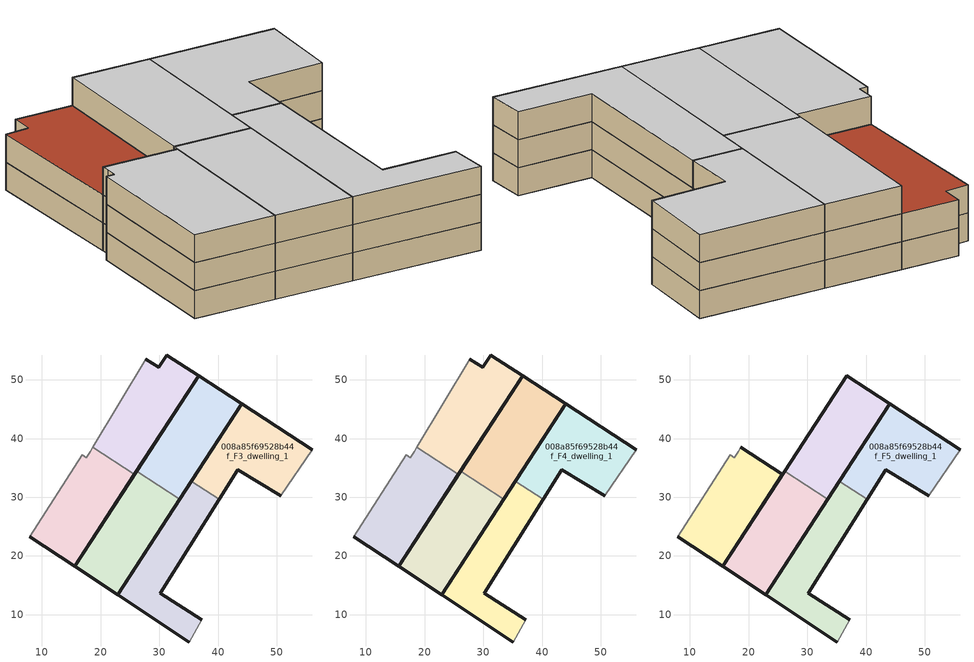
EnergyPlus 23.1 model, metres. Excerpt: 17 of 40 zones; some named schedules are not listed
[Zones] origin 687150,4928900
008a85f69528b44f_F3_dwelling_0
 floor to 008a85f69528b44f_F2_dwelling_0 (EU_floor_Construction): 37.23,9.14 30.13,13.66 40.19,29.65 35.48,32.71 22.89,13.38 35.07,5.34 z9
 wall outside (EU_wall_Construction): 35.07,5.34 22.89,13.38 35.48,32.71 / 40.19,29.65 30.13,13.66 37.23,9.14 z9:12
 wall to 008a85f69528b44f_F3_dwelling_1 (EU_wall_Construction): 35.48,32.71 40.19,29.65 z9:12
 wall adiabatic (EU_wall_Construction): 37.23,9.14 35.07,5.34 z9:12
008a85f69528b44f_F3_dwelling_1
 floor to 008a85f69528b44f_F2_dwelling_1 (EU_floor_Construction): 50.69,30.3 56.02,38.13 44.07,45.91 35.48,32.71 40.19,29.65 43.36,34.7 z9
 wall outside (EU_wall_Construction): 35.48,32.71 44.07,45.91 56.02,38.13 / 50.69,30.3 43.36,34.7 40.19,29.65 z9:12
 wall adiabatic (EU_wall_Construction): 56.02,38.13 50.69,30.3 z9:12
008a85f69528b44f_F3_dwelling_2
 floor to 008a85f69528b44f_F2_dwelling_2 (EU_floor_Construction): 22.89,13.38 33.49,29.66 26.12,34.45 15.56,18.22 z9
 wall outside (EU_wall_Construction): 33.49,29.66 22.89,13.38 15.56,18.22 26.12,34.45 z9:12
 wall to 008a85f69528b44f_F3_dwelling_3 (EU_wall_Construction): 26.12,34.45 33.49,29.66 z9:12
008a85f69528b44f_F3_dwelling_3
 floor to 008a85f69528b44f_F2_dwelling_3 (EU_floor_Construction): 33.49,29.66 44.07,45.91 36.7,50.71 26.12,34.45 z9
 wall outside (EU_wall_Construction): 26.12,34.45 36.7,50.71 44.07,45.91 33.49,29.66 z9:12
008a85f69528b44f_F3_dwelling_4
 floor to 008a85f69528b44f_F2_dwelling_4 (EU_floor_Construction): 15.56,18.22 25.76,33.89 18.66,38.51 18.19,37.75 17.57,36.75 16.82,37.25 7.94,23.25 z9
 wall outside (EU_wall_Construction): 25.76,33.89 15.56,18.22 7.94,23.25 z9:12
 wall adiabatic (EU_wall_Construction): 7.94,23.25 16.82,37.25 17.57,36.75 18.19,37.75 18.66,38.51 z9:12
 wall to 008a85f69528b44f_F3_dwelling_5 (EU_wall_Construction): 18.66,38.51 25.76,33.89 z9:12
008a85f69528b44f_F3_dwelling_5
 floor to 008a85f69528b44f_F2_dwelling_5 (EU_floor_Construction): 25.76,33.89 36.7,50.71 31.26,54.25 29.94,52.19 27.65,53.49 18.66,38.51 z9
 wall outside (EU_wall_Construction): 27.65,53.49 29.94,52.19 31.26,54.25 36.7,50.71 25.76,33.89 z9:12
 wall adiabatic (EU_wall_Construction): 18.66,38.51 27.65,53.49 z9:12
008a85f69528b44f_F4_dwelling_0
 floor to 008a85f69528b44f_F3_dwelling_0 (EU_floor_Construction): 37.23,9.14 30.13,13.66 40.19,29.65 35.48,32.71 22.89,13.38 35.07,5.34 z12
 wall outside (EU_wall_Construction): 35.07,5.34 22.89,13.38 35.48,32.71 / 40.19,29.65 30.13,13.66 37.23,9.14 z12:15
 wall to 008a85f69528b44f_F4_dwelling_1 (EU_wall_Construction): 35.48,32.71 40.19,29.65 z12:15
 wall adiabatic (EU_wall_Construction): 37.23,9.14 35.07,5.34 z12:15
008a85f69528b44f_F4_dwelling_1
 floor to 008a85f69528b44f_F3_dwelling_1 (EU_floor_Construction): 50.69,30.3 56.02,38.13 44.07,45.91 35.48,32.71 40.19,29.65 43.36,34.7 z12
 wall outside (EU_wall_Construction): 35.48,32.71 44.07,45.91 56.02,38.13 / 50.69,30.3 43.36,34.7 40.19,29.65 z12:15
 wall adiabatic (EU_wall_Construction): 56.02,38.13 50.69,30.3 z12:15
008a85f69528b44f_F4_dwelling_2
 floor to 008a85f69528b44f_F3_dwelling_2 (EU_floor_Construction): 22.89,13.38 33.49,29.66 26.12,34.45 15.56,18.22 z12
 wall outside (EU_wall_Construction): 33.49,29.66 22.89,13.38 15.56,18.22 26.12,34.45 z12:15
 wall to 008a85f69528b44f_F4_dwelling_3 (EU_wall_Construction): 26.12,34.45 33.49,29.66 z12:15
008a85f69528b44f_F4_dwelling_3
 floor to 008a85f69528b44f_F3_dwelling_3 (EU_floor_Construction): 33.49,29.66 44.07,45.91 36.7,50.71 26.12,34.45 z12
 wall outside (EU_wall_Construction): 26.12,34.45 36.7,50.71 44.07,45.91 33.49,29.66 z12:15
008a85f69528b44f_F4_dwelling_4
 floor to 008a85f69528b44f_F3_dwelling_4 (EU_floor_Construction): 15.56,18.22 25.76,33.89 18.66,38.51 18.19,37.75 17.57,36.75 16.82,37.25 7.94,23.25 z12
 wall outside (EU_wall_Construction): 25.76,33.89 15.56,18.22 7.94,23.25 z12:15
 wall adiabatic (EU_wall_Construction): 7.94,23.25 16.82,37.25 17.57,36.75 18.19,37.75 18.66,38.51 z12:15
 wall to 008a85f69528b44f_F4_dwelling_5 (EU_wall_Construction): 18.66,38.51 25.76,33.89 z12:15
008a85f69528b44f_F4_dwelling_5
 floor to 008a85f69528b44f_F3_dwelling_5 (EU_floor_Construction): 25.76,33.89 36.7,50.71 31.26,54.25 29.94,52.19 27.65,53.49 18.66,38.51 z12
 wall outside (EU_wall_Construction): 27.65,53.49 29.94,52.19 31.26,54.25 36.7,50.71 25.76,33.89 z12:15
 wall adiabatic (EU_wall_Construction): 18.66,38.51 27.65,53.49 z12:15
 roof outside (EU_roof_Construction): 36.7,50.71 25.76,33.89 18.66,38.51 27.65,53.49 29.94,52.19 31.26,54.25 z15
008a85f69528b44f_F5_dwelling_0
 floor to 008a85f69528b44f_F4_dwelling_0 (EU_floor_Construction): 37.23,9.14 30.13,13.66 40.19,29.65 35.48,32.71 22.89,13.38 35.07,5.34 z15
 wall outside (EU_wall_Construction): 35.07,5.34 22.89,13.38 35.48,32.71 / 40.19,29.65 30.13,13.66 37.23,9.14 z15:18
 wall to 008a85f69528b44f_F5_dwelling_1 (EU_wall_Construction): 35.48,32.71 40.19,29.65 z15:18
 wall adiabatic (EU_wall_Construction): 37.23,9.14 35.07,5.34 z15:18
 ceiling to 008a85f69528b44f_F6_dwelling_0 (EU_floor_Construction): 40.19,29.65 30.13,13.66 37.23,9.14 35.07,5.34 22.89,13.38 35.48,32.71 z18
008a85f69528b44f_F5_dwelling_1
 floor to 008a85f69528b44f_F4_dwelling_1 (EU_floor_Construction): 50.69,30.3 56.02,38.13 44.07,45.91 35.48,32.71 40.19,29.65 43.36,34.7 z15
 wall outside (EU_wall_Construction): 35.48,32.71 44.07,45.91 56.02,38.13 / 50.69,30.3 43.36,34.7 40.19,29.65 z15:18
 wall adiabatic (EU_wall_Construction): 56.02,38.13 50.69,30.3 z15:18
 ceiling to 008a85f69528b44f_F6_dwelling_1 (EU_floor_Construction): 56.02,38.13 50.69,30.3 43.36,34.7 40.19,29.65 35.48,32.71 44.07,45.91 z18
008a85f69528b44f_F5_dwelling_2
 floor to 008a85f69528b44f_F4_dwelling_2 (EU_floor_Construction): 22.89,13.38 33.49,29.66 26.12,34.45 15.56,18.22 z15
 wall outside (EU_wall_Construction): 33.49,29.66 22.89,13.38 15.56,18.22 26.12,34.45 z15:18
 wall to 008a85f69528b44f_F5_dwelling_3 (EU_wall_Construction): 26.12,34.45 33.49,29.66 z15:18
 ceiling to 008a85f69528b44f_F6_dwelling_2 (EU_floor_Construction): 33.49,29.66 22.89,13.38 15.56,18.22 26.12,34.45 z18
008a85f69528b44f_F5_dwelling_3
 floor to 008a85f69528b44f_F4_dwelling_3 (EU_floor_Construction): 33.49,29.66 44.07,45.91 36.7,50.71 26.12,34.45 z15
 wall outside (EU_wall_Construction): 26.12,34.45 36.7,50.71 44.07,45.91 33.49,29.66 z15:18
 ceiling to 008a85f69528b44f_F6_dwelling_3 (EU_floor_Construction): 44.07,45.91 33.49,29.66 26.12,34.45 36.7,50.71 z18
008a85f69528b44f_F5_dwelling_4
 floor to 008a85f69528b44f_F4_dwelling_4 (EU_floor_Construction): 15.56,18.22 25.76,33.89 18.66,38.51 18.19,37.75 17.57,36.75 16.82,37.25 7.94,23.25 z15
 wall outside (EU_wall_Construction): 18.66,38.51 25.76,33.89 15.56,18.22 7.94,23.25 z15:18
 wall adiabatic (EU_wall_Construction): 7.94,23.25 16.82,37.25 17.57,36.75 18.19,37.75 18.66,38.51 z15:18
 ceiling to 008a85f69528b44f_F6_dwelling_4 (EU_floor_Construction): 25.76,33.89 15.56,18.22 7.94,23.25 16.82,37.25 17.57,36.75 18.19,37.75 18.66,38.51 z18
[Building]
EU S2 Campaign: North Axis=0; Terrain=City; Solar Distribution=FullExterior
[Site:Location]
Bologna: Latitude=44.5; Longitude=11.25; Time Zone=1; Elevation=37
[SizingPeriod:WeatherFileDays]
AnnualSizingPeriod: Begin Month=1; Begin Day of Month=1; End Month=12; End Day of Month=31; Day of Week for Start Day=Monday; Use Weather File Daylight Saving Period=No; Use Weather File Rain and Snow Indicators=No
[MATERIAL]
EU_InternalMass_Material: Roughness=MediumRough; Thickness=0.1; Conductivity=1; Density=1800; Specific Heat=900; Thermal Absorptance=0.9; Solar Absorptance=0.7; Visible Absorptance=0.7
[MATERIAL:NOMASS] Roughness=MediumRough; Thermal Absorptance=0.9; Solar Absorptance=0.7; Visible Absorptance=0.7
Name | Thermal Resistance
EU_wall_NoMass | 0.890213
EU_roof_NoMass | 0.636128
EU_floor_NoMass | 0.79516
[CONSTRUCTION]
EU_wall_Construction: EU_wall_NoMass
EU_roof_Construction: EU_roof_NoMass
EU_floor_Construction: EU_floor_NoMass
EU_InternalMass_Construction: EU_InternalMass_Material
[ZONE] Type=1; Multiplier=1; Ceiling Height=autocalculate; Floor Area=autocalculate; Part of Total Floor Area=Yes
Name | Volume
008a85f69528b44f_F3_dwelling_0; 008a85f69528b44f_F4_dwelling_0; 008a85f69528b44f_F5_dwelling_0 | 511.471
008a85f69528b44f_F3_dwelling_1; 008a85f69528b44f_F4_dwelling_1; 008a85f69528b44f_F5_dwelling_1 | 511.462
008a85f69528b44f_F3_dwelling_2; 008a85f69528b44f_F4_dwelling_2; 008a85f69528b44f_F5_dwelling_2 | 511.461
008a85f69528b44f_F3_dwelling_3; 008a85f69528b44f_F4_dwelling_3; 008a85f69528b44f_F5_dwelling_3 | 511.465
008a85f69528b44f_F3_dwelling_4; 008a85f69528b44f_F4_dwelling_4; 008a85f69528b44f_F5_dwelling_4 | 511.477
008a85f69528b44f_F3_dwelling_5; 008a85f69528b44f_F4_dwelling_5 | 511.469
[INTERNALMASS] Construction=EU_InternalMass_Construction
Name | Zone or ZoneList | Surface Area
008a85f69528b44f_F3_dwelling_0_EU_InternalMass | 008a85f69528b44f_F3_dwelling_0 | 170.49
008a85f69528b44f_F3_dwelling_1_EU_InternalMass | 008a85f69528b44f_F3_dwelling_1 | 170.487
008a85f69528b44f_F3_dwelling_2_EU_InternalMass | 008a85f69528b44f_F3_dwelling_2 | 170.487
008a85f69528b44f_F3_dwelling_3_EU_InternalMass | 008a85f69528b44f_F3_dwelling_3 | 170.488
008a85f69528b44f_F3_dwelling_4_EU_InternalMass | 008a85f69528b44f_F3_dwelling_4 | 170.492
008a85f69528b44f_F3_dwelling_5_EU_InternalMass | 008a85f69528b44f_F3_dwelling_5 | 170.49
008a85f69528b44f_F4_dwelling_0_EU_InternalMass | 008a85f69528b44f_F4_dwelling_0 | 170.49
008a85f69528b44f_F4_dwelling_1_EU_InternalMass | 008a85f69528b44f_F4_dwelling_1 | 170.487
008a85f69528b44f_F4_dwelling_2_EU_InternalMass | 008a85f69528b44f_F4_dwelling_2 | 170.487
008a85f69528b44f_F4_dwelling_3_EU_InternalMass | 008a85f69528b44f_F4_dwelling_3 | 170.488
008a85f69528b44f_F4_dwelling_4_EU_InternalMass | 008a85f69528b44f_F4_dwelling_4 | 170.492
008a85f69528b44f_F4_dwelling_5_EU_InternalMass | 008a85f69528b44f_F4_dwelling_5 | 170.49
008a85f69528b44f_F5_dwelling_0_EU_InternalMass | 008a85f69528b44f_F5_dwelling_0 | 204.601
008a85f69528b44f_F5_dwelling_1_EU_InternalMass | 008a85f69528b44f_F5_dwelling_1 | 204.587
008a85f69528b44f_F5_dwelling_2_EU_InternalMass | 008a85f69528b44f_F5_dwelling_2 | 204.56
008a85f69528b44f_F5_dwelling_3_EU_InternalMass | 008a85f69528b44f_F5_dwelling_3 | 204.593
008a85f69528b44f_F5_dwelling_4_EU_InternalMass | 008a85f69528b44f_F5_dwelling_4 | 204.58
[OTHEREQUIPMENT] Fuel Type=Electricity; Design Level Calculation Method=Watts/Area; Power per Zone Floor Area=1; Fraction Latent=0; Fraction Radiant=0; Fraction Lost=0; Carbon Dioxide Generation Rate=0; EndUse Subcategory=EU_Step8_InternalGains
Name | Zone or ZoneList or Space or SpaceList | Schedule
EU_Step8_InternalGain_008a85f69528b44f_F3_dwelling_0_f000 | 008a85f69528b44f_F3_dwelling_0 | EU_Step8_GainSchedule_008a85f69528b44f_F3_dwelling_0_f000
EU_Step8_InternalGain_008a85f69528b44f_F3_dwelling_1_f000 | 008a85f69528b44f_F3_dwelling_1 | EU_Step8_GainSchedule_008a85f69528b44f_F3_dwelling_1_f000
EU_Step8_InternalGain_008a85f69528b44f_F3_dwelling_2_f000 | 008a85f69528b44f_F3_dwelling_2 | EU_Step8_GainSchedule_008a85f69528b44f_F3_dwelling_2_f000
EU_Step8_InternalGain_008a85f69528b44f_F3_dwelling_3_f000 | 008a85f69528b44f_F3_dwelling_3 | EU_Step8_GainSchedule_008a85f69528b44f_F3_dwelling_3_f000
EU_Step8_InternalGain_008a85f69528b44f_F3_dwelling_4_f000 | 008a85f69528b44f_F3_dwelling_4 | EU_Step8_GainSchedule_008a85f69528b44f_F3_dwelling_4_f000
EU_Step8_InternalGain_008a85f69528b44f_F3_dwelling_5_f000 | 008a85f69528b44f_F3_dwelling_5 | EU_Step8_GainSchedule_008a85f69528b44f_F3_dwelling_5_f000
EU_Step8_InternalGain_008a85f69528b44f_F4_dwelling_0_f000 | 008a85f69528b44f_F4_dwelling_0 | EU_Step8_GainSchedule_008a85f69528b44f_F4_dwelling_0_f000
EU_Step8_InternalGain_008a85f69528b44f_F4_dwelling_1_f000 | 008a85f69528b44f_F4_dwelling_1 | EU_Step8_GainSchedule_008a85f69528b44f_F4_dwelling_1_f000
EU_Step8_InternalGain_008a85f69528b44f_F4_dwelling_2_f000 | 008a85f69528b44f_F4_dwelling_2 | EU_Step8_GainSchedule_008a85f69528b44f_F4_dwelling_2_f000
EU_Step8_InternalGain_008a85f69528b44f_F4_dwelling_3_f000 | 008a85f69528b44f_F4_dwelling_3 | EU_Step8_GainSchedule_008a85f69528b44f_F4_dwelling_3_f000
EU_Step8_InternalGain_008a85f69528b44f_F4_dwelling_4_f000 | 008a85f69528b44f_F4_dwelling_4 | EU_Step8_GainSchedule_008a85f69528b44f_F4_dwelling_4_f000
EU_Step8_InternalGain_008a85f69528b44f_F4_dwelling_5_f000 | 008a85f69528b44f_F4_dwelling_5 | EU_Step8_GainSchedule_008a85f69528b44f_F4_dwelling_5_f000
EU_Step8_InternalGain_008a85f69528b44f_F5_dwelling_0_f000 | 008a85f69528b44f_F5_dwelling_0 | EU_Step8_GainSchedule_008a85f69528b44f_F5_dwelling_0_f000
EU_Step8_InternalGain_008a85f69528b44f_F5_dwelling_1_f000 | 008a85f69528b44f_F5_dwelling_1 | EU_Step8_GainSchedule_008a85f69528b44f_F5_dwelling_1_f000
EU_Step8_InternalGain_008a85f69528b44f_F5_dwelling_2_f000 | 008a85f69528b44f_F5_dwelling_2 | EU_Step8_GainSchedule_008a85f69528b44f_F5_dwelling_2_f000
EU_Step8_InternalGain_008a85f69528b44f_F5_dwelling_3_f000 | 008a85f69528b44f_F5_dwelling_3 | EU_Step8_GainSchedule_008a85f69528b44f_F5_dwelling_3_f000
EU_Step8_InternalGain_008a85f69528b44f_F5_dwelling_4_f000 | 008a85f69528b44f_F5_dwelling_4 | EU_Step8_GainSchedule_008a85f69528b44f_F5_dwelling_4_f000
[ZONEVENTILATION:DESIGNFLOWRATE] Schedule=EU_AlwaysOn; Design Flow Rate Calculation Method=AirChanges/Hour; Air Changes per Hour=0.718634; Ventilation Type=Natural; Fan Pressure Rise=0; Fan Total Efficiency=1; Constant Term Coefficient=1; Temperature Term Coefficient=0; Velocity Term Coefficient=0; Velocity Squared Term Coefficient=0; Minimum Indoor Temperature=-100; Maximum Indoor Temperature=100; Delta Temperature=-100; Minimum Outdoor Temperature=-100; Maximum Outdoor Temperature=100; Maximum Wind Speed=40
Name | Zone or ZoneList or Space or SpaceList
EU_ConstantAir_008a85f69528b44f_F3_dwelling_0 | 008a85f69528b44f_F3_dwelling_0
EU_ConstantAir_008a85f69528b44f_F3_dwelling_1 | 008a85f69528b44f_F3_dwelling_1
EU_ConstantAir_008a85f69528b44f_F3_dwelling_2 | 008a85f69528b44f_F3_dwelling_2
EU_ConstantAir_008a85f69528b44f_F3_dwelling_3 | 008a85f69528b44f_F3_dwelling_3
EU_ConstantAir_008a85f69528b44f_F3_dwelling_4 | 008a85f69528b44f_F3_dwelling_4
EU_ConstantAir_008a85f69528b44f_F3_dwelling_5 | 008a85f69528b44f_F3_dwelling_5
EU_ConstantAir_008a85f69528b44f_F4_dwelling_0 | 008a85f69528b44f_F4_dwelling_0
EU_ConstantAir_008a85f69528b44f_F4_dwelling_1 | 008a85f69528b44f_F4_dwelling_1
EU_ConstantAir_008a85f69528b44f_F4_dwelling_2 | 008a85f69528b44f_F4_dwelling_2
EU_ConstantAir_008a85f69528b44f_F4_dwelling_3 | 008a85f69528b44f_F4_dwelling_3
EU_ConstantAir_008a85f69528b44f_F4_dwelling_4 | 008a85f69528b44f_F4_dwelling_4
EU_ConstantAir_008a85f69528b44f_F4_dwelling_5 | 008a85f69528b44f_F4_dwelling_5
EU_ConstantAir_008a85f69528b44f_F5_dwelling_0 | 008a85f69528b44f_F5_dwelling_0
EU_ConstantAir_008a85f69528b44f_F5_dwelling_1 | 008a85f69528b44f_F5_dwelling_1
EU_ConstantAir_008a85f69528b44f_F5_dwelling_2 | 008a85f69528b44f_F5_dwelling_2
EU_ConstantAir_008a85f69528b44f_F5_dwelling_3 | 008a85f69528b44f_F5_dwelling_3
EU_ConstantAir_008a85f69528b44f_F5_dwelling_4 | 008a85f69528b44f_F5_dwelling_4
[HVACTEMPLATE:ZONE:IDEALLOADSAIRSYSTEM] System Availability Schedule=EU_AlwaysOn; Maximum Heating Supply Air Temperature=50; Minimum Cooling Supply Air Temperature=13; Maximum Heating Supply Air Humidity Ratio=0.0156; Minimum Cooling Supply Air Humidity Ratio=0.0077; Heating Limit=NoLimit; Cooling Limit=NoLimit; Heating Availability Schedule=EU_AlwaysOn; Cooling Availability Schedule=EU_CoolingOff; Dehumidification Control Type=ConstantSensibleHeatRatio; Cooling Sensible Heat Ratio=0.7; Dehumidification Setpoint=60; Humidification Control Type=None; Humidification Setpoint=30; Outdoor Air Method=None; Outdoor Air Flow Rate per Person=0.00944; Outdoor Air Flow Rate per Zone Floor Area=0; Outdoor Air Flow Rate per Zone=0; Demand Controlled Ventilation Type=None; Outdoor Air Economizer Type=NoEconomizer; Heat Recovery Type=None; Sensible Heat Recovery Effectiveness=0.7; Latent Heat Recovery Effectiveness=0.65
Name | Template Thermostat
008a85f69528b44f_F3_dwelling_0 | EU_HeatOnly_008a85f69528b44f_F3_dwelling_0
008a85f69528b44f_F3_dwelling_1 | EU_HeatOnly_008a85f69528b44f_F3_dwelling_1
008a85f69528b44f_F3_dwelling_2 | EU_HeatOnly_008a85f69528b44f_F3_dwelling_2
008a85f69528b44f_F3_dwelling_3 | EU_HeatOnly_008a85f69528b44f_F3_dwelling_3
008a85f69528b44f_F3_dwelling_4 | EU_HeatOnly_008a85f69528b44f_F3_dwelling_4
008a85f69528b44f_F3_dwelling_5 | EU_HeatOnly_008a85f69528b44f_F3_dwelling_5
008a85f69528b44f_F4_dwelling_0 | EU_HeatOnly_008a85f69528b44f_F4_dwelling_0
008a85f69528b44f_F4_dwelling_1 | EU_HeatOnly_008a85f69528b44f_F4_dwelling_1
008a85f69528b44f_F4_dwelling_2 | EU_HeatOnly_008a85f69528b44f_F4_dwelling_2
008a85f69528b44f_F4_dwelling_3 | EU_HeatOnly_008a85f69528b44f_F4_dwelling_3
008a85f69528b44f_F4_dwelling_4 | EU_HeatOnly_008a85f69528b44f_F4_dwelling_4
008a85f69528b44f_F4_dwelling_5 | EU_HeatOnly_008a85f69528b44f_F4_dwelling_5
008a85f69528b44f_F5_dwelling_0 | EU_HeatOnly_008a85f69528b44f_F5_dwelling_0
008a85f69528b44f_F5_dwelling_1 | EU_HeatOnly_008a85f69528b44f_F5_dwelling_1
008a85f69528b44f_F5_dwelling_2 | EU_HeatOnly_008a85f69528b44f_F5_dwelling_2
008a85f69528b44f_F5_dwelling_3 | EU_HeatOnly_008a85f69528b44f_F5_dwelling_3
008a85f69528b44f_F5_dwelling_4 | EU_HeatOnly_008a85f69528b44f_F5_dwelling_4
[SIZING:ZONE] Zone Cooling Design Supply Air Temperature Input Method=SupplyAirTemperature; Zone Cooling Design Supply Air Temperature=13; Zone Heating Design Supply Air Temperature Input Method=SupplyAirTemperature; Zone Heating Design Supply Air Temperature=50; Zone Cooling Design Supply Air Humidity Ratio=0.008; Zone Heating Design Supply Air Humidity Ratio=0.008; Cooling Design Air Flow Method=DesignDay; Cooling Design Air Flow Rate=0; Cooling Minimum Air Flow per Zone Floor Area=0.000762; Cooling Minimum Air Flow=0; Cooling Minimum Air Flow Fraction=0.2; Heating Design Air Flow Method=DesignDay; Heating Design Air Flow Rate=0; Heating Maximum Air Flow per Zone Floor Area=0.002032; Heating Maximum Air Flow=0.141576; Heating Maximum Air Flow Fraction=0.3; Account for Dedicated Outdoor Air System=No; Dedicated Outdoor Air System Control Strategy=NeutralSupplyAir; Dedicated Outdoor Air Low Setpoint Temperature for Design=autosize; Dedicated Outdoor Air High Setpoint Temperature for Design=autosize; Zone Load Sizing Method=Sensible Load Only No Latent Load; Zone Latent Cooling Design Supply Air Humidity Ratio Input Method=HumidityRatioDifference; Zone Cooling Design Supply Air Humidity Ratio Difference=0.005; Zone Latent Heating Design Supply Air Humidity Ratio Input Method=HumidityRatioDifference; Zone Humidification Design Supply Air Humidity Ratio Difference=0.005
008a85f69528b44f_F3_dwelling_0; 008a85f69528b44f_F3_dwelling_1; 008a85f69528b44f_F3_dwelling_2; 008a85f69528b44f_F3_dwelling_3; 008a85f69528b44f_F3_dwelling_4; 008a85f69528b44f_F3_dwelling_5; 008a85f69528b44f_F4_dwelling_0; 008a85f69528b44f_F4_dwelling_1; 008a85f69528b44f_F4_dwelling_2; 008a85f69528b44f_F4_dwelling_3; 008a85f69528b44f_F4_dwelling_4; 008a85f69528b44f_F4_dwelling_5; 008a85f69528b44f_F5_dwelling_0; 008a85f69528b44f_F5_dwelling_1; 008a85f69528b44f_F5_dwelling_2; 008a85f69528b44f_F5_dwelling_3; 008a85f69528b44f_F5_dwelling_4
